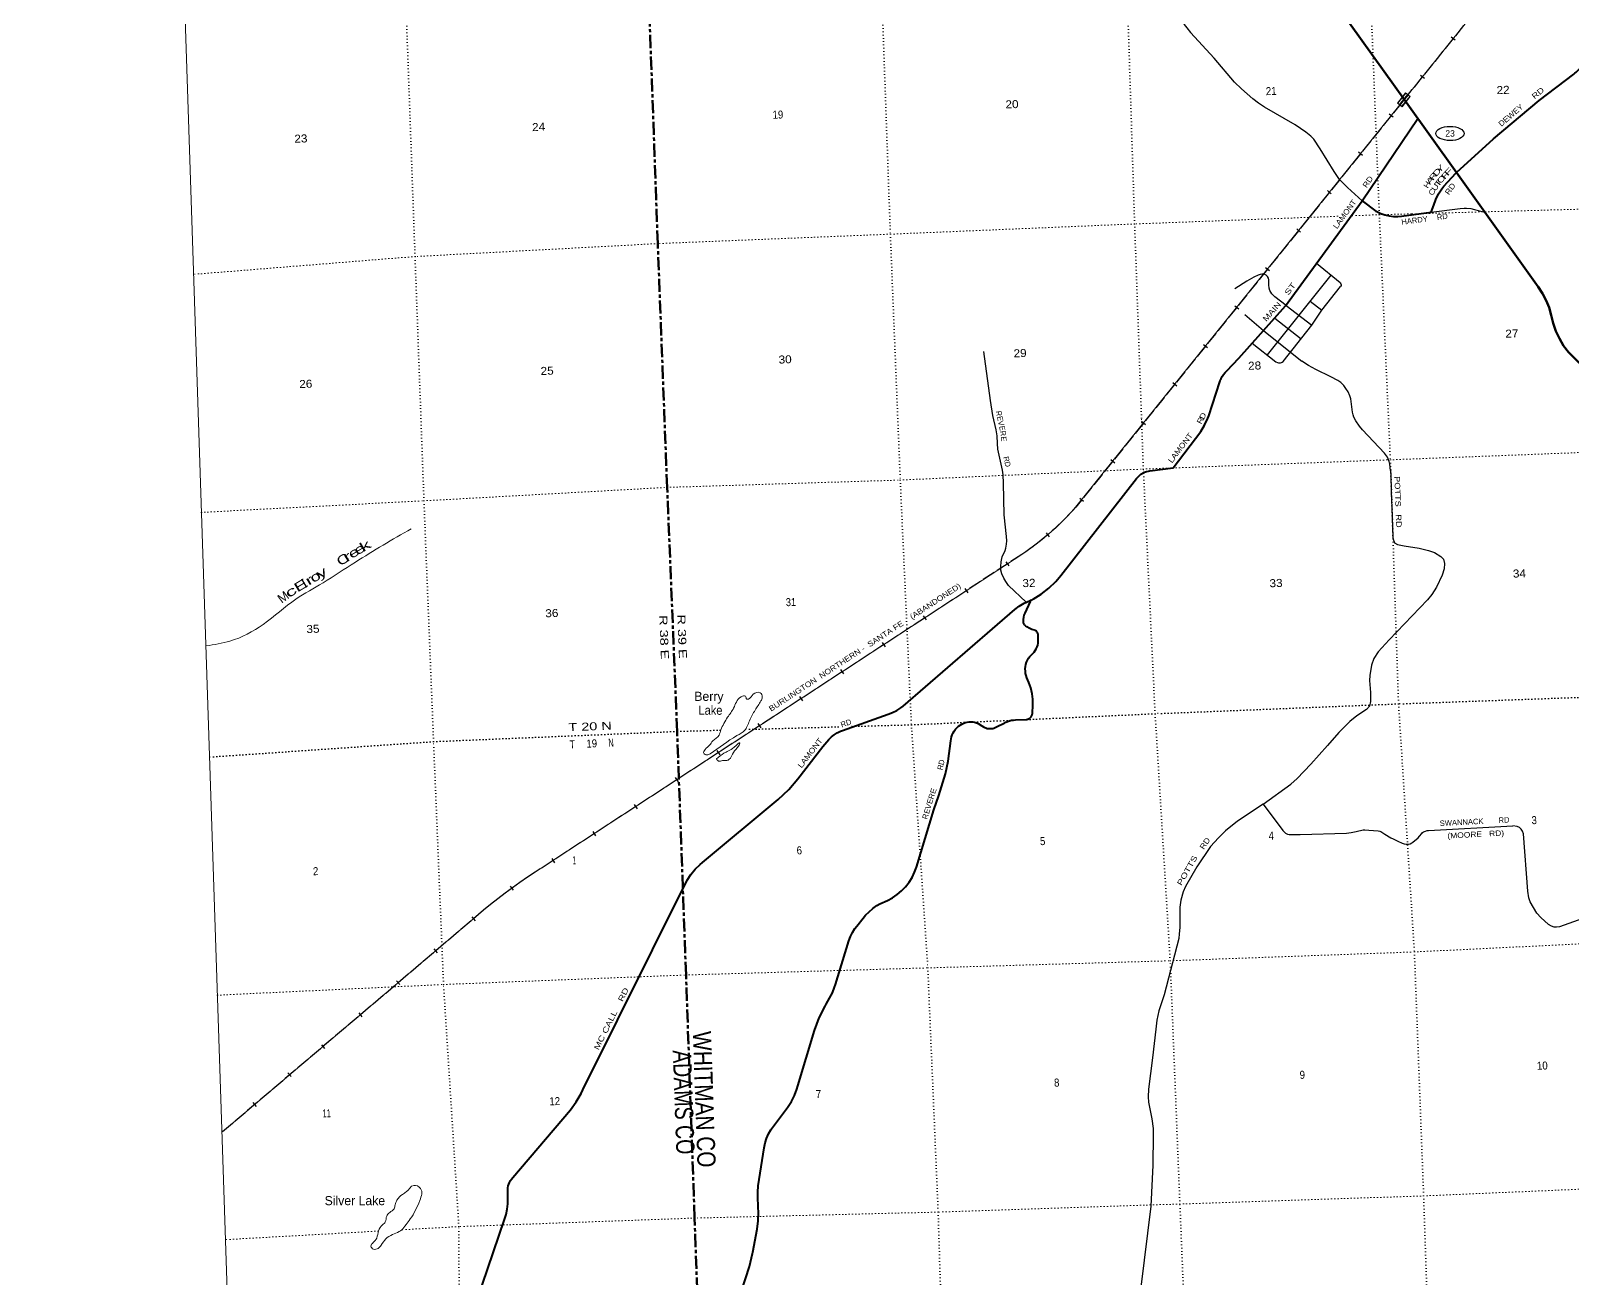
# Model space of a CAD drawing. Header units: feet. Extents: x 745759 to 1002271, y -170898 to 32007.
# Drawn here: x 745759 to 779457, y -117429 to -90162 of the extents above; entities that cross this region are included whole.
import ezdxf
from ezdxf.enums import TextEntityAlignment as Align

# ---------------------------------------------------------------- set-up
doc = ezdxf.new("R2010")
doc.units = ezdxf.units.FT
doc.header["$LTSCALE"] = 48
for name, pattern in [('DOTTED', [1.5, 0.3, -1.2]), ('LONG_DASH_SHORT_DASH', [9.9, 6, -1.2, 1.5, -1.2]), ('LONG_DASHED', [7.5, 6, -1.5])]:
    doc.linetypes.add(name, pattern=pattern)
for name, color, linetype, lineweight in [('11', 7, 'LONG_DASH_SHORT_DASH', 60), ('17', 7, 'Continuous', 25), ('23', 7, 'Continuous', 70), ('26', 7, 'Continuous', 40), ('29', 7, 'Continuous', 25), ('34', 7, 'Continuous', 13), ('39', 7, 'Continuous', 13), ('4', 7, 'Continuous', 13), ('59', 7, 'Continuous', 13), ('6', 7, 'DOTTED', 25), ('63', 7, 'Continuous', 25), ('7', 7, 'DOTTED', 13)]:
    doc.layers.add(name, color=color, linetype=linetype, lineweight=lineweight)
for name, color, linetype in [('12', 7, 'Continuous'), ('27', 7, 'Continuous'), ('30', 7, 'Continuous'), ('41', 7, 'Continuous')]:
    doc.layers.add(name, color=color, linetype=linetype)

msp = doc.modelspace()

# ---------------------------------------------------------------- linework, layer by layer
at = {"layer": '11'}
msp.add_lwpolyline([(760603.81, -124777.19), (760465.2, -121499.85), (760271, -116115.64), (760083.37, -110801.76), (759889.27, -105476.02), (759670.72, -100143.11), (759466.4, -94813.71), (759273.31, -89516.16), (759122.75, -84188.57), (758957.4, -78982.83)], dxfattribs=at)
at = {"layer": '17'}
msp.add_ellipse((776785.12, -92406.28), major_axis=(-309.24, 1), ratio=0.500121, dxfattribs=at)
at = {"layer": '23'}
for points in [[(776926.01, -93260.58), (775825.23, -91723.11), (771186.37, -85244.01), (770920.38, -84854.65), (770787.34, -84620.72), (769762.3, -82710.15), (769676.72, -82532.57), (769610.17, -82347.01), (769563.38, -82155.52), (769536.86, -81960.18), (769533.2, -81906.63), (769519.35, -80984.62), (769519.34, -80982.38), (769511.11, -80835.29), (769487.54, -80689.87), (769448.9, -80547.7), (769395.61, -80410.36), (769315.23, -80264.88), (769213.46, -80117.96), (769096.88, -79982.48), (768966.78, -79859.93), (767639.37, -78695.47)], [(779856.45, -97659.63), (779380.4, -97188.85), (779270.94, -97044.73), (779177.15, -96889.97), (779100.05, -96726.25), (779040.48, -96555.37), (779004.11, -96405.8), (778998.44, -96379.36), (778952.31, -96213.87), (778889.14, -96054.12), (778809.62, -95901.84), (778714.61, -95758.71), (776926.01, -93260.58)]]:
    msp.add_lwpolyline(points, dxfattribs=at)
at = {"layer": '26'}
msp.add_line((774868.95, -93875.16), (776082.45, -92082.37), dxfattribs=at)
for points in [[(776926.01, -93260.58), (777735.15, -92524.69), (778737.06, -91682.76), (779493.19, -91106.45), (779518.09, -91087.48), (779543.19, -91065.93), (779581.55, -91033), (779631.97, -90979.61), (779653.56, -90954.51), (779672.77, -90929.61), (779787.84, -90780.45), (779890.09, -90645.95), (780005.84, -90522.89), (780133.82, -90412.59), (780236.79, -90339.12), (780382.72, -90253.85)], [(767621.27, -102611.23), (767648.31, -102598.92), (767671.66, -102588.29), (767849.86, -102476.37), (768015.38, -102346.45), (768166.41, -102199.93), (768278.88, -102067.77), (769934.68, -99950.54), (769963.05, -99916.06), (769994.87, -99884.74), (770029.79, -99856.92), (770067.43, -99832.9), (770107.37, -99812.94), (770149.17, -99797.27), (770192.39, -99786.06), (770227.23, -99780.43), (770732.49, -99714.25), (771335.41, -98921), (771421.54, -98779.89), (771492.45, -98630.56), (771512.04, -98580.65), (771754.17, -97837.33), (771762.26, -97812.49), (771772.05, -97787.33), (771781.53, -97762.99), (771805.79, -97715.93), (771834.84, -97671.66), (771868.35, -97630.67), (771905.14, -97594.15), (772170.86, -97314.84), (773190, -96170.54), (774865.07, -93879.34), (775167.55, -94106.18), (775183.38, -94114.88), (775271.08, -94155.42), (775362.54, -94186.58), (775456.75, -94208.01), (775552.69, -94219.47), (775649.3, -94220.84), (775728.02, -94214.46), (776373.13, -94125.81), (776429.98, -93971.74), (776476.91, -93846.94), (776536.62, -93727.73), (776608.47, -93615.42), (776651.43, -93558.83), (776913.32, -93272.12), (776926.01, -93260.58)], [(754415.01, -121136.51), (756112.59, -116150.45), (756149.84, -116038), (756175.13, -115922.27), (756188.19, -115804.54), (756188.87, -115686.08), (756188.49, -115678.48), (756186.6, -115538.08), (756185.37, -115496.25), (756188.52, -115454.52), (756196.01, -115413.34), (756207.76, -115373.18), (756223.65, -115334.46), (756243.5, -115297.62), (756267.09, -115263.05), (756294.17, -115231.14), (756297.58, -115227.57), (757554.98, -113746.64), (757681.54, -113574.97), (757789.46, -113391.01), (757828.57, -113311.36), (760109.52, -108732.05), (760191.99, -108606.41), (760287.15, -108490.07), (760393.95, -108384.32), (760441.37, -108343.86), (762100.57, -106967.45), (762331.93, -106747.03), (762529.22, -106516.33), (763076.04, -105809.03), (763205.18, -105652.08), (763261.21, -105597.49), (763322.64, -105549.06), (763388.8, -105507.32), (763458.95, -105472.72), (763503.45, -105455.27), (764501.96, -105102.05), (764600.19, -105065.15), (764694.03, -105018.19), (764782.44, -104961.68), (764828.93, -104926.32), (767270.22, -102814.79), (767370.65, -102739.52), (767478.41, -102675.16), (767592.29, -102622.41), (767598.31, -102620.09), (767621.27, -102611.23)], [(767480.03, -102938.21), (767496.51, -102894.83), (767612.16, -102635.65), (767621.27, -102611.23)], [(766469.57, -105303.83), (766505.61, -105322.8), (766517.16, -105329.95), (766587.54, -105377.41), (766613.86, -105391.18), (766641.47, -105402.13), (766670.08, -105410.13), (766699.37, -105415.09), (766729.01, -105416.97), (766758.69, -105415.74), (766788.08, -105411.41), (766816.86, -105404.03), (766844.7, -105393.69), (766871.31, -105380.49), (766874.92, -105378.43), (767050.23, -105290.78), (767075.64, -105278.08), (767100.23, -105266.38), (767115.57, -105259.09), (767157.7, -105244.23), (767201.15, -105233.86), (767245.45, -105228.08), (767286, -105226.88), (767516.81, -105214.4), (767531.38, -105213.63), (767545.78, -105211.34), (767559.87, -105207.56), (767573.48, -105202.33), (767586.48, -105195.71), (767598.71, -105187.76), (767610.04, -105178.58), (767620.35, -105168.26), (767629.53, -105156.92), (767637.47, -105144.69), (767644.08, -105131.69), (767649.31, -105118.07), (767653.08, -105103.98), (767655.35, -105089.57), (767655.8, -105084.3), (767666.46, -104896.46), (767664.65, -104772.84), (767650.53, -104653.61), (767622.13, -104527.83), (767580.73, -104405.7), (767535.09, -104304.65), (767519.16, -104257.81), (767508.21, -104209.57), (767502.36, -104160.45), (767501.68, -104110.98), (767506.17, -104061.72), (767515.79, -104013.19), (767530.43, -103965.94), (767549.93, -103920.47), (767574.07, -103877.3), (767602.59, -103836.88), (767635.18, -103799.66), (767663.3, -103773.04), (767692.5, -103741.31), (767718.22, -103706.71), (767740.18, -103669.61), (767758.15, -103630.42), (767771.92, -103589.56), (767780.83, -103550.46), (767781.14, -103361.76), (767779.13, -103350.31), (767775.83, -103338.63), (767771.32, -103327.36), (767765.65, -103316.62), (767758.9, -103306.53), (767751.13, -103297.2), (767742.43, -103288.74), (767732.89, -103281.24), (767722.62, -103274.77), (767711.72, -103269.41), (767700.33, -103265.22), (767642.7, -103246.77), (767587.32, -103222.39), (767534.79, -103192.37), (767509.21, -103174.93), (767498.46, -103165.02), (767488.8, -103154.04), (767480.34, -103142.11), (767473.17, -103129.36), (767467.37, -103115.93), (767463.01, -103101.97), (767460.14, -103087.63), (767458.8, -103073.74), (767461.07, -103028.93), (767468.17, -102983.07), (767480.03, -102938.21)], [(761199.86, -118005.23), (761468.34, -117172.04), (761539, -116892.96), (761544.94, -116862.04), (761638.25, -116358.14), (761663.72, -116175.99), (761670.01, -115992.18), (761664.2, -115877.85), (761652.69, -115644.68), (761650.45, -115534.56), (761659.73, -115424.8), (761661.45, -115412.82), (761792.3, -114577.41), (761812.85, -114474.01), (761844.1, -114373.33), (761885.7, -114276.47), (761937.2, -114184.49), (761950.15, -114164.49), (762305.44, -113695.23), (762387.08, -113568.88), (762455.07, -113434.69), (762508.66, -113294.14), (762528.63, -113226.56), (762889.44, -112012.2), (762993.94, -111739.81), (763126.34, -111479.84), (763148.79, -111441.64), (763222.47, -111310.29), (763284.21, -111191.68), (763333.21, -111067.27), (763351.87, -111006.5), (763640.62, -110055.08), (763676.72, -109960.37), (763722.51, -109869.95), (763777.51, -109784.81), (763817.92, -109732.74), (763955.25, -109563.29), (764010.99, -109496.99), (764085.59, -109417.81), (764168.05, -109346.87), (764257.48, -109284.93), (764322.78, -109247.78), (764486.58, -109170.89), (764596.87, -109112.1), (764700.42, -109042.1), (764796.08, -108961.67), (764882.81, -108871.67), (764959.65, -108773.1), (765025.77, -108667.04), (765080.45, -108554.65), (765120.76, -108444.67), (765503.18, -107195.05), (765612.09, -106877.64), (765753.8, -106405.03), (765812.27, -106129.49), (765875.5, -105684.11), (765880.26, -105638.46), (765889.77, -105593.55), (765903.92, -105549.89), (765922.55, -105507.94), (765945.47, -105468.18), (765972.42, -105431.02), (766003.1, -105396.89), (766037.18, -105366.15), (766074.29, -105339.14), (766114.03, -105316.16), (766155.94, -105297.46), (766191.29, -105285.56), (766230.77, -105275.54), (766271.07, -105269.7), (766311.77, -105268.1), (766352.41, -105270.77), (766392.55, -105277.67), (766431.74, -105288.73), (766469.57, -105303.83)]]:
    msp.add_lwpolyline(points, dxfattribs=at)
at = {"layer": '29'}
for p, q in [((771654.45, -90793.07), (771667.47, -90807.35)), ((774544.18, -93589.36), (774865.07, -93879.34)), ((774386.19, -95672.06), (773867.23, -95249.59)), ((774182.19, -95505.99), (772787.44, -97242.57)), ((772300.07, -96366.41), (772707.31, -96712.51)), ((773201.23, -96165.89), (773762.27, -96597.1)), ((773728.65, -96074.31), (773983.62, -96266.51)), ((772953.16, -96444.09), (773532.56, -96893.92)), ((772459.35, -96993.54), (772978.88, -97397.33)), ((776318.3, -107639.8), (778159.97, -107544.21))]:
    msp.add_line(p, q, dxfattribs=at)
for points in [[(770026.24, -87875.06), (770087.92, -88055.74), (770338.99, -88862.21), (770409.46, -89034.08), (770471.13, -89135.44), (770629.69, -89342.57), (770783.86, -89620.21), (770977.66, -90021.24), (771030.52, -90096.16), (771114.21, -90197.52), (771633.95, -90761.61)], [(774544.18, -93589.36), (774373.65, -93414.59), (774250.32, -93233.91), (773946.4, -92740.33), (773809.86, -92533.2), (773745.99, -92462.69), (773633.67, -92374.55), (773400.22, -92215.9), (772730.72, -91832.5), (772598.58, -91742.16), (772475.25, -91647.4), (772228.59, -91429.26), (772074.42, -91286.03), (771633.95, -90761.61)], [(776373.13, -94125.81), (777005.43, -94046.98), (777093.52, -94040.37), (777148.58, -94042.57), (777238.87, -94049.18), (777322.56, -94064.61), (777545, -94128.51)], [(773201.23, -96165.89), (772953.14, -95979.43), (772889.27, -95913.33), (772849.63, -95840.61), (772836.41, -95789.93), (772827.61, -95712.81), (772827.61, -95607.04), (772818.8, -95569.59), (772798.98, -95534.33), (772770.34, -95501.28), (772737.31, -95485.85), (772706.48, -95479.24), (772675.64, -95481.45), (772633.8, -95485.85), (772589.75, -95503.48), (772495.05, -95545.35), (772340.89, -95633.49), (772085.42, -95798.75)], [(774386.19, -95672.06), (774402.26, -95690.78), (774409.97, -95711.71), (774407.76, -95728.23), (774395.88, -95754.01)], [(773135.26, -97390.99), (773765.83, -96599.08), (773983.62, -96266.51), (774395.88, -95754.01)], [(772707.31, -96712.51), (773332.52, -97215.76), (773548.73, -97383.25)], [(767024.47, -100050.34), (767020.08, -99869.67), (767002.46, -99763.91), (766914.37, -99376.09), (766903.35, -99307.79), (766896.75, -99182.19), (766883.53, -99016.92), (766861.51, -98886.92), (766791.04, -98574.03), (766738.18, -98243.51), (766592.83, -97172.62)], [(775486.05, -99771.1), (775468.19, -99631.68), (775457.17, -99574.39), (775435.15, -99521.5), (775417.54, -99484.04), (775351.46, -99398.11), (774871.35, -98886.9), (774807.49, -98800.97), (774730.4, -98688.59), (774686.36, -98604.86), (774666.54, -98556.38), (774651.12, -98499.09), (774615.88, -98208.23), (774598.26, -98139.93), (774563.03, -98053.99), (774512.37, -97981.27), (774461.72, -97912.97), (774397.85, -97846.86), (774333.98, -97802.79), (774184.23, -97723.47), (773849.47, -97564.82), (773695.31, -97478.88), (773548.73, -97383.25)], [(772978.88, -97397.33), (773012.59, -97412.79), (773035.71, -97419.4), (773058.84, -97421.6), (773080.86, -97418.29), (773102.88, -97411.68), (773119.4, -97402.87), (773135.26, -97390.99)], [(767518.43, -102651.62), (767134.59, -102284.67), (767072.93, -102203.14), (767028.88, -102130.42), (766987.04, -102029.07), (766969.42, -101949.74), (766962.81, -101874.82), (766976.03, -101769.06), (766989.24, -101694.14), (766998.05, -101663.29), (767059.71, -101522.27), (767075.13, -101469.38), (767090.54, -101385.65), (767094.95, -101308.53), (767090.54, -101213.78), (767037.69, -100742.23), (767024.47, -100050.34)], [(775486.05, -99771.1), (775490.27, -99891.37), (775502.4, -100228.43), (775518.76, -100778.59), (775536.09, -101255.08)], [(775536.09, -101255.08), (775573.93, -101357.01), (775640, -101392.27), (775785.35, -101418.71), (776111.29, -101471.59), (776313.91, -101520.08), (776446.05, -101568.55), (776587, -101656.69), (776644.26, -101713.98), (776666.28, -101806.52), (776657.47, -101921.11), (776613.43, -102062.13), (776490.1, -102326.54), (776388.79, -102485.2), (776296.29, -102599.77), (775459.41, -103472.35), (775212.74, -103736.77), (775120.25, -103882.2), (775071.8, -104027.63), (775032.16, -104256.79), (775027.75, -104362.55), (775045.37, -104626.97), (775045.37, -104820.88), (775027.76, -104922.24), (774957.27, -104997.16), (774745.85, -105138.18), (774596.09, -105261.57), (774358.24, -105499.55), (774111.58, -105781.59)], [(772699.79, -107069.38), (773305.53, -106632.14), (773446.48, -106504.34), (773741.59, -106195.85), (774111.58, -105781.59)], [(772699.79, -107069.38), (772140.5, -107439.69), (771880.62, -107651.22), (771726.45, -107801.05), (771550.27, -107994.96), (771250.75, -108435.66), (771004.1, -108867.54), (770951.24, -108982.12), (770898.38, -109162.8), (770880.76, -109317.05), (770880.76, -109766.56), (770867.55, -109898.77), (770854.34, -110004.53), (770537.2, -111238.48), (770422.68, -111582.22), (770378.63, -111789.35), (770352.2, -111987.66), (770281.73, -112613.45)], [(772699.79, -107069.38), (773133.76, -107645.73), (773157.98, -107672.18), (773191.02, -107698.62), (773232.86, -107720.65), (773270.3, -107729.47), (773512.56, -107733.87), (774525.63, -107698.62), (774626.94, -107689.8), (774737.05, -107667.77), (774891.21, -107628.11), (774926.46, -107625.9), (775014.54, -107632.51), (775219.37, -107652.35), (775252.39, -107656.75), (775274.42, -107663.36), (775362.51, -107720.65), (775490.25, -107799.98), (775544.2, -107827.52), (775642.21, -107876), (775738.01, -107917.86), (775780.95, -107932.19), (775828.3, -107939.9), (775864.64, -107941), (775881.16, -107939.9), (775914.19, -107932.18), (775951.63, -107914.56), (775970.35, -107901.34), (776089.28, -107799.98), (776122.31, -107768.03), (776169.66, -107705.22), (776186.18, -107685.4), (776209.31, -107669.97), (776247.85, -107654.55), (776286.38, -107643.53), (776318.3, -107639.8)], [(781034.19, -109202.57), (780839.7, -109176.03), (780742.8, -109189.25), (780689.94, -109206.88), (779183.55, -109748.94), (779117.48, -109757.75), (779060.22, -109757.75), (779007.36, -109735.72), (778941.29, -109700.46), (778769.51, -109546.22), (778685.82, -109453.67), (778540.47, -109202.47), (778509.64, -109118.74), (778487.61, -108968.91), (778395.11, -107712.92), (778373.09, -107660.04), (778342.26, -107611.56), (778302.62, -107580.72), (778254.17, -107554.27), (778159.97, -107544.21)], [(770281.73, -112613.45), (770193.64, -113300.94), (770189.24, -113464), (770193.64, -113582.98), (770264.12, -113944.35), (770294.95, -114160.29), (770299.36, -114296.91), (770290.55, -114957.95), (770246.5, -115856.97), (770026.27, -117628.56)]]:
    msp.add_lwpolyline(points, dxfattribs=at)
at = {"layer": '34'}
for p, q in [((780245, -86120.48), (768631.21, -100540.52)), ((767425.6, -101608.05), (756895.96, -108481.31)), ((755656.85, -109384.87), (749948.92, -114231.56))]:
    msp.add_line(p, q, dxfattribs=at)
for centre, radius, start, end in [((764083.31, -96618.9), 6005.2, 303.81866, 319.22912), ((763009.43, -118166.52), 11453.29, 122.26082, 129.9383)]:
    msp.add_arc(centre, radius, start, end, dxfattribs=at)
at = {"layer": '39'}
for points in [[(749591.66, -103609.33), (750112.4, -103503), (750839, -103137.69), (751554.81, -102585.27), (752148.62, -102226.84), (752854.04, -101777.63), (754075.36, -101045.43)], [(760841.84, -105443.45), (760993.15, -105167.74), (761125.01, -104967.34), (761289.49, -104721.4), (761381.66, -104705.93), (761412.31, -104773.36), (761450.48, -104769.95), (761553.55, -104665.37), (761705.52, -104631.58), (761751.36, -104728.7), (761722.05, -104810.42), (761594.22, -105010.66), (761473.59, -105242.91), (761419.57, -105365.86), (761368.27, -105452.41), (761197.12, -105569.57), (760610.67, -105964.02), (760541.01, -105988.74), (760471.26, -105955.01), (760502.57, -105873.21), (760597.87, -105776.98), (760669.09, -105683.65), (760805.65, -105557.68), (760841.84, -105443.45)], [(760748.14, -106080.15), (760910.87, -105953.23), (761133.99, -105824.09), (761261.42, -105724.67), (761229.82, -105798.41), (761121.88, -105935.43), (761022.79, -106094.3), (760955, -106114.92), (760882.38, -106113.55), (760796.19, -106126.78), (760748.14, -106080.15)], [(753864.5, -116380.27), (754055.23, -116135.39), (754264.3, -115728.53), (754281.1, -115467.82), (754129.52, -115400.79), (753965.36, -115543.89), (753884.64, -115597.25), (753764.26, -115724.65), (753723.46, -115822.92), (753700.56, -115914.48), (753604.53, -115990.58), (753538.99, -116073.62), (753509.27, -116199.72), (753447.11, -116264.49), (753361.02, -116392.65), (753320.38, -116551.4), (753243.35, -116650.99), (753195.78, -116729.35), (753252.6, -116795.82), (753350.73, -116778.12), (753418.72, -116707.08), (753518.68, -116572.37), (753668.41, -116476.16), (753812.88, -116411.7), (753864.5, -116380.27)]]:
    msp.add_spline(points, degree=3, dxfattribs=at)
at = {"layer": '4'}
msp.add_lwpolyline([(745759.19, 12310.89), (776820.48, 13358.05), (807880.31, 14447.96), (838938.61, 15580.58), (869995.32, 16755.93), (901050.39, 17973.99), (932103.74, 19234.78), (963155.34, 20538.27), (994205.12, 21881.75), (1002271.19, -161246.56), (970969.51, -162603.69), (939665.99, -163917.76), (908360.69, -165188.77), (877053.68, -166416.71), (845745, -167601.59), (814434.73, -168743.41), (783122.91, -169842.15), (751809.62, -170897.82)], close=True, dxfattribs=at)
msp.add_lwpolyline([(745759.19, 12310.89), (776820.48, 13358.05), (807880.31, 14447.96), (838938.61, 15580.58), (869995.32, 16755.93), (901050.39, 17973.99), (932103.74, 19234.78), (963155.34, 20538.27), (994205.12, 21881.75), (1002271.19, -161246.56), (970969.51, -162603.69), (939665.99, -163917.76), (908360.69, -165188.77), (877053.68, -166416.71), (845745, -167601.59), (814434.73, -168743.41), (783122.91, -169842.15), (751809.62, -170897.82)], close=True, dxfattribs=at)
at = {"layer": '59'}
for p, q in [((775635.73, -91742.31), (775816.82, -91515.28)), ((775737.38, -91823.37), (775918.45, -91596.32)), ((775918.45, -91596.32), (775816.82, -91515.28)), ((775737.38, -91823.37), (775635.73, -91742.31))]:
    msp.add_line(p, q, dxfattribs=at)
for points in [[(775857.1, -91557.63), (775818.08, -91526.51), (775646.97, -91741.04), (775684.97, -91771.35)], [(775869.61, -91567.61), (775697.49, -91781.32), (775736.11, -91812.12), (775907.2, -91597.58)]]:
    msp.add_lwpolyline(points, close=True, dxfattribs=at)
at = {"layer": '6'}
msp.add_line((763413.09, -105376.22), (761397.26, -105433.31), dxfattribs=at)
for points in [[(780879.81, -104686.37), (775660.77, -104874.79), (770338.95, -105089.66), (765010.02, -105331), (763673.62, -105368.85)], [(760833.73, -105449.27), (759889.27, -105476.02), (754563.71, -105699.09), (749665.8, -106037.63)]]:
    msp.add_lwpolyline(points, dxfattribs=at)
at = {"layer": '63'}
for p, q in [((776812.32, -90293.14), (776898.47, -90362.52)), ((776141.81, -91129.83), (776227.96, -91199.21)), ((775458.71, -91973.83), (775544.86, -92043.21)), ((774788.2, -92810.52), (774874.35, -92879.9)), ((774105.1, -93654.51), (774191.25, -93723.89)), ((773434.59, -94491.2), (773520.73, -94560.58)), ((772751.49, -95335.2), (772837.64, -95404.58)), ((772080.98, -96171.89), (772167.12, -96241.27)), ((771397.88, -97015.88), (771484.03, -97085.26)), ((770727.37, -97852.57), (770813.51, -97921.95)), ((770044.27, -98696.57), (770130.42, -98765.95)), ((769373.76, -99533.26), (769459.9, -99602.64)), ((768690.66, -100377.25), (768776.8, -100446.63)), ((767954.41, -101139.74), (768025.58, -101224.41)), ((767078.09, -101767.88), (767138.55, -101860.51)), ((766181.66, -102356.15), (766242.12, -102448.77)), ((765271, -102947.46), (765331.46, -103040.09)), ((764374.57, -103535.73), (764435.03, -103628.35)), ((763463.92, -104127.04), (763524.38, -104219.67)), ((762567.49, -104715.31), (762627.95, -104807.93)), ((761656.84, -105306.63), (761717.3, -105399.25)), ((760760.41, -105894.89), (760820.87, -105987.51)), ((759849.75, -106486.21), (759910.21, -106578.83)), ((758953.32, -107074.47), (759013.78, -107167.09)), ((758042.67, -107665.79), (758103.13, -107758.41)), ((757146.24, -108254.05), (757206.7, -108346.67)), ((756240.05, -108858.08), (756306.1, -108946.8)), ((755401.56, -109531.46), (755473.15, -109615.77)), ((754572.2, -110232.25), (754643.8, -110316.57)), ((753756.58, -110928.24), (753828.17, -111012.55)), ((752927.22, -111629.03), (752998.81, -111713.35)), ((752111.59, -112325.02), (752183.19, -112409.33)), ((751379.94, -112937.56), (751451.53, -113021.88)), ((750611.58, -113589.44), (750683.17, -113673.75))]:
    msp.add_line(p, q, dxfattribs=at)
at = {"layer": '63', "linetype": 'LONG_DASHED'}
msp.add_lwpolyline([(780245.86, -86121.17), (768632.05, -100541.23), (768603.65, -100573.66), (768534.03, -100652.11), (768463.39, -100729.06), (768390.77, -100805.19), (768316.8, -100879.32), (768242.17, -100952.45), (768165.54, -101024.76), (768088.4, -101095.23), (768009.76, -101164.53), (767929.28, -101232.19), (767848.64, -101298.5), (767766.49, -101363.65), (767682.51, -101427.14), (767598.37, -101489.3), (767513.21, -101549.96), (767426.21, -101608.97), (756896.55, -108482.24), (756782.34, -108554.49), (756615.59, -108665.73), (756451.18, -108778), (756288.11, -108893.63), (756127.08, -109013.5), (755968.41, -109134.4), (755811.95, -109257.94), (755657.56, -109385.71), (749949.63, -114232.4)], dxfattribs=at)
at = {"layer": '7'}
for p, q in [((780511.09, -94037.16), (775937.61, -94162.96)), ((753352.39, -116400.69), (750011.44, -116587.18))]:
    msp.add_line(p, q, dxfattribs=at)
for points in [[(764049.04, -78818.25), (764155.63, -84010.48), (764361.98, -89319.9), (764550.68, -94607.53), (764766.73, -99982.87), (765010.02, -105331), (765369.05, -110646.68), (765595.87, -115985.34), (765757.33, -121300.17), (765912.37, -124598.85)], [(770042.06, -98630.99), (769888.38, -94309.66), (769722.56, -89117.72), (769506.87, -83828.81), (769424.29, -78628.79)], [(774885.73, -85153.2), (775032.44, -88907.32), (775240.84, -94182.13), (775482.48, -99540.41), (775660.77, -104874.79), (776007.54, -110297.77), (776209.99, -115631.28), (776388.28, -120965.66), (776535.57, -124238.23)], [(755263.08, -124955.37), (755133.44, -121662.66), (755117.48, -116302.17), (754781.47, -111009.85), (754563.71, -105699.09), (754353.74, -100436.43), (754159.13, -95096.6), (753968.05, -89798.97), (753866.99, -87849.87)], [(774325.41, -94216.66), (769888.31, -94384.01), (764550.68, -94607.53), (759466.4, -94813.71), (754159.13, -95096.6), (749318.31, -95486.01)], [(775937.61, -94162.96), (775240.84, -94182.13), (774595.65, -94206.46)], [(771226.96, -124419.07), (771099.96, -121159.14), (770880.75, -115808.11), (770668.82, -110491.09), (770338.95, -105089.66), (770081.57, -99742.04), (770042.06, -98630.99)], [(749488.24, -100688.77), (754353.74, -100436.43), (759670.72, -100143.11), (764766.73, -99982.87), (770081.57, -99742.04), (775482.48, -99540.41), (780695.45, -99341.08)], [(749839.16, -111243.03), (754781.47, -111009.85), (760083.37, -110801.76), (765369.05, -110646.68), (770668.82, -110491.09), (776007.54, -110297.77), (781061.81, -110052.93)], [(781247.35, -115414.77), (776209.99, -115631.28), (770880.75, -115808.11), (765595.87, -115985.34), (760271, -116115.64), (755117.48, -116302.17), (753880.03, -116371.24)]]:
    msp.add_lwpolyline(points, dxfattribs=at)

# ---------------------------------------------------------------- texts
at = {"layer": '12'}
for s, width, p in [('WHITMAN CO', 0.85, (760230.8, -112038)), ('ADAMS CO', 0.8, (759793.34, -112449.46))]:
    msp.add_text(s, height=400, rotation=272.022, dxfattribs=dict(at, width=width)).set_placement(p)
at = {"layer": '17'}
msp.add_text('23', height=140, dxfattribs=at).set_placement((776788.02, -92474.59), align=Align.CENTER)
at = {"layer": '27'}
for s, rotation, width, p in [('RD', 40.041, 1.25, (778636.76, -91662.55)), ('RD', 55.907, 1.15, (774965.3, -93607.94)), ('RD', 54.891, 1.15, (776762.64, -93760.98)), ('LAMONT', 53.83, 1.1, (774315.67, -94502.47)), ('RD', 7.824, 0.9, (776507.63, -94299.95)), ('ST', 53.83, 1.4, (773254.95, -95954.62)), ('MAIN', 48.311, 1.25, (772770.68, -96527.93)), ('LAMONT', 52.763, 1.15, (770707.56, -99623.11)), ('LAMONT', 52.292, 1.15, (762609.96, -106289.89)), ('MC CALL    RD', 63.522, 1.35, (758170.19, -112452.53))]:
    msp.add_text(s, height=120, rotation=rotation, dxfattribs=dict(at, width=width)).set_placement(p)
for s, rotation, width, p in [('DEWEY', 40.541, 1.1, (778154.09, -92053)), ('R', 52.796, 1.45, (776463.66, -93379.52)), ('D', 47.59, 1.6, (776543.96, -93293.16)), ('Y', 47.59, 1.75, (776612.19, -93217.65)), ('O', 49.59, 1.45, (776640.6, -93447.46)), ('F', 49.09, 1.8, (776724.92, -93356.69)), ('F', 47.59, 1.85, (776796.86, -93280.68)), ('H', 58.395, 1.2, (776336.11, -93557.37)), ('A', 53.391, 1.6, (776399.1, -93467.32)), ('C', 63.395, 1.15, (776445.01, -93714.85)), ('U', 57.391, 1.3, (776512.6, -93615.92)), ('T', 53.296, 1.75, (776576.16, -93527.72)), ('R', 60.553, 1.25, (771380.43, -98709.39)), ('D', 62.415, 1.2, (771434.47, -98608.27)), ('D', 77.264, 0.9, (765728.07, -106164.18)), ('R', 77.264, 0.9, (765703.6, -106273.46)), ('E', 71.062, 1.1, (765547.49, -106797.75)), ('V', 72.984, 1.1, (765440.03, -107133.93)), ('E', 72.5, 1.05, (765474.28, -107020.03)), ('R', 72.984, 0.95, (765373.01, -107354.06))]:
    msp.add_text(s, height=120, rotation=rotation, dxfattribs=dict(at, width=width)).set_placement(p, align=Align.CENTER)
for s, rotation, p in [('HARDY', 7.824, (775732.28, -94404.06)), ('RD', 19.481, (763488.5, -105393.18))]:
    msp.add_text(s, height=120, rotation=rotation, dxfattribs=at).set_placement(p)
for s, rotation, p in [('E', 72.984, (765410.52, -107236.55)), ('R', 71.062, (765508.34, -106912.92))]:
    msp.add_text(s, height=120, rotation=rotation, dxfattribs=at).set_placement(p, align=Align.CENTER)
at = {"layer": '30'}
for s, rotation, width, p in [('R', 279.086, 0.8, (766865.97, -98535.96)), ('E', 282.693, 0.95, (766891.95, -98651.01)), ('E', 281.693, 0.95, (766938.04, -98862.13)), ('R', 279.614, 0.8, (766957.1, -98972.22)), ('E', 274.573, 0.8, (766969.31, -99086.07)), ('R', 282.797, 0.9, (767029.6, -99538.22)), ('D', 282.797, 0.9, (767057.56, -99648.78))]:
    msp.add_text(s, height=120, rotation=rotation, dxfattribs=dict(at, width=width)).set_placement(p, align=Align.CENTER)
msp.add_text('V', height=120, rotation=282.693, dxfattribs=at).set_placement((766913.27, -98752.69), align=Align.CENTER)
for s, rotation, width, p in [('POTTS   RD', 272.061, 1.25, (775570.62, -99899.74)), ('RD', 2.971, 0.85, (777852.57, -107480.06)), ('RD', 55.798, 1.15, (771402.78, -108069.65)), ('(MOORE   RD)', 2.971, 1.15, (776732.53, -107819.19)), ('POTTS  ', 60.269, 1.35, (770914.1, -108859.54))]:
    msp.add_text(s, height=120, rotation=rotation, dxfattribs=dict(at, width=width)).set_placement(p)
msp.add_text('SWANNACK', height=120, rotation=2.971, dxfattribs=at).set_placement((776565.22, -107546.88))
at = {"layer": '41'}
for s, rotation, width, p in [('e', 31.376, 1.55, (752895.72, -101636.22)), ('k', 31.376, 1.75, (753019.98, -101564.12)), ('C', 32.375, 1.4, (752521.63, -101871.9)), ('r', 32.375, 1.75, (752664.3, -101783.65)), ('e', 31.841, 1.55, (752772.62, -101711.33)), ('r', 31.211, 1.7, (751833.04, -102294.56)), ('o', 31.211, 1.5, (751931.28, -102237.44)), ('y', 31.92, 1.65, (752072.19, -102148.74)), ('c', 33.455, 1.8, (751396.78, -102569.47)), ('E', 31.02, 1.65, (751585.8, -102444.08)), ('l', 31.056, 1.25, (751757.12, -102345.99))]:
    msp.add_text(s, height=200, rotation=rotation, dxfattribs=dict(at, width=width)).set_placement(p)
msp.add_text('M', height=200, rotation=37.091, dxfattribs=at).set_placement((751246.42, -102687.96))
for s, p in [('Berry', (760264.73, -104810.34)), ('Silver Lake', (752182.15, -115834.04))]:
    msp.add_text(s, height=200, dxfattribs=at).set_placement(p)
at = {"layer": '41', "width": 0.9}
msp.add_text('Lake', height=200, dxfattribs=at).set_placement((760357.11, -105113.32))
at = {"layer": '6'}
for s, rotation, width, p in [('R 38 E', 272.347, 1.35, (759496.86, -102939.4)), ('R 39 E', 272.347, 1.35, (759891.57, -102924.36)), ('T 20 N', 2.399, 1.35, (757515.66, -105475.35)), ('T', 2.399, 0.85, (757541.4, -105849.24)), ('19', 2.399, 0.9, (757908.43, -105833.03)), ('N', 2.399, 0.7, (758388.46, -105812.63))]:
    msp.add_text(s, height=175, rotation=rotation, dxfattribs=dict(at, width=width)).set_placement(p)
at = {"layer": '63', "width": 1.15}
msp.add_text('BURLINGTON  NORTHERN -  SANTA FE    (ABANDONED)', height=120, rotation=33.135, dxfattribs=at).set_placement((761943.64, -105047.07))
at = {"layer": '7'}
for s, width, p in [('21', 0.9, (772763.02, -91569.57)), ('22', 1.1, (777807.04, -91547.29)), ('19', 0.9, (761978.4, -92086.63)), ('20', 1.1, (767070.36, -91859.37)), ('24', 1.1, (756721.26, -92356.21)), ('23', 1.1, (751523.59, -92610.27)), ('27', 1.1, (777998.95, -96872.11)), ('30', 1.1, (762110.29, -97437.41)), ('29', 1.1, (767246.73, -97300.89)), ('28', 1.1, (772374.56, -97573.4)), ('25', 1.1, (756906.48, -97686.62)), ('26', 1.1, (751630.48, -97972.49)), ('34', 1.1, (778163.54, -102115.91)), ('32', 1.1, (767441.57, -102324.54)), ('33', 1.1, (772843.06, -102326.47)), ('31', 0.85, (762269.77, -102740.17)), ('36', 1.1, (757010.09, -102983.29)), ('35', 1.1, (751787.81, -103328.39)), ('3', 0.9, (778571.41, -107506.38)), ('5', 0.9, (767825.57, -107964.42)), ('4', 0.9, (772824.76, -107844.1)), ('6', 0.9, (762505.08, -108166.19)), ('2', 0.9, (751930.06, -108622.01)), ('1', 0.45, (757607.34, -108381.76)), ('10', 0.9, (778690.71, -112875.1)), ('8', 0.9, (768132.9, -113243.44)), ('9', 0.9, (773502.16, -113073.19)), ('12', 0.9, (757099.02, -113652.45)), ('7', 0.9, (762923.89, -113494.3)), ('11', 0.65, (752138.72, -113915.97))]:
    msp.add_text(s, height=175, rotation=2.095, dxfattribs=dict(at, width=width)).set_placement(p)

doc.saveas('drawing.dxf')
